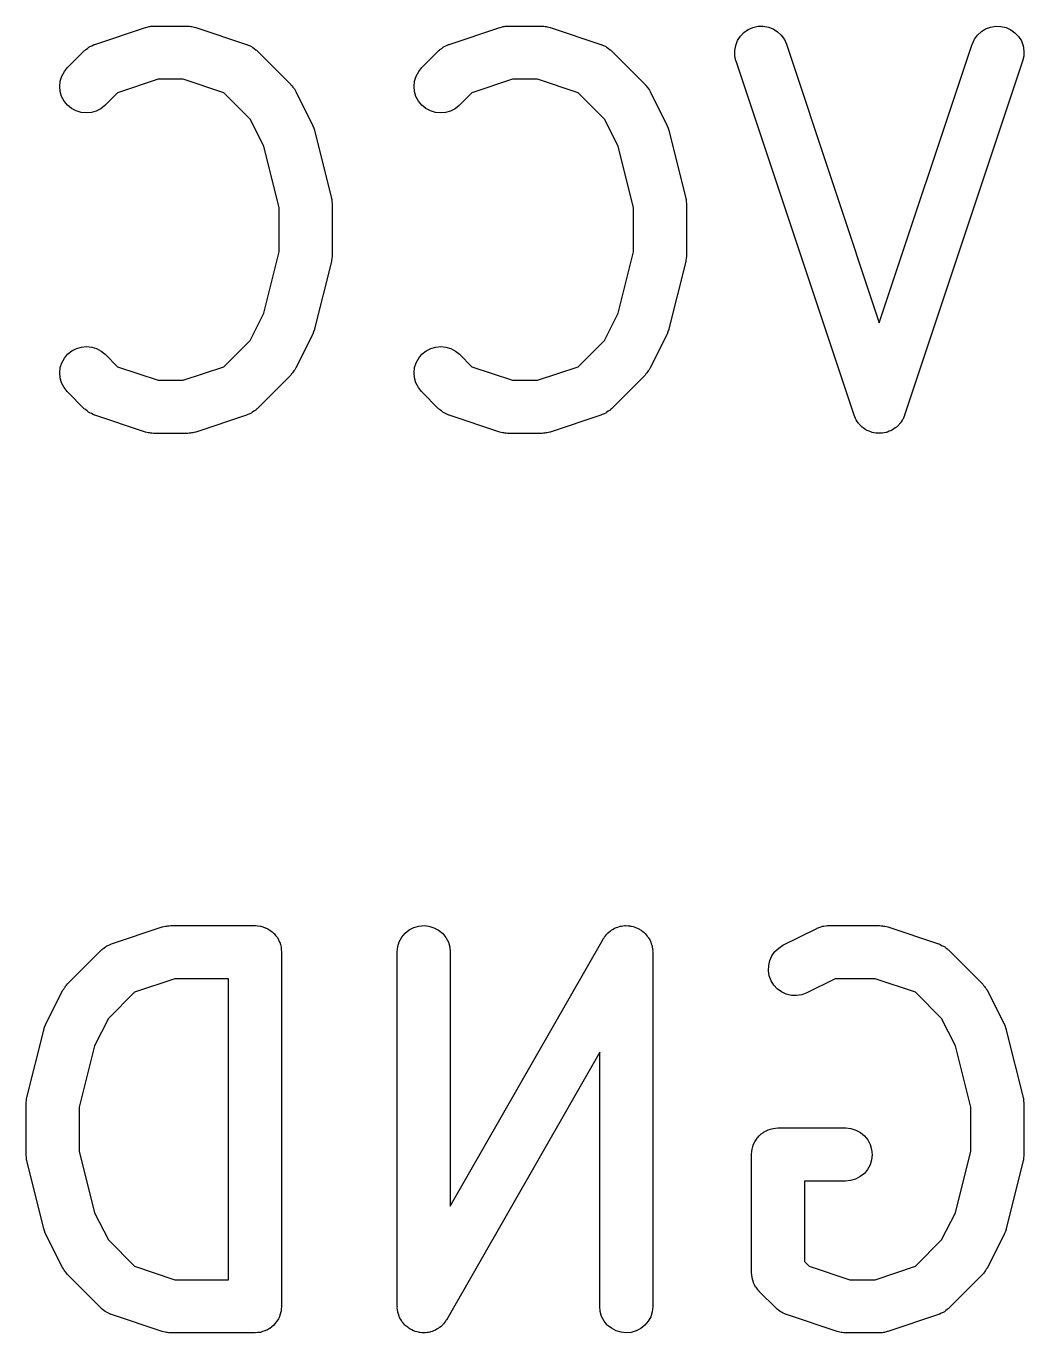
# Model space of a CAD drawing. Extents: x 103.5 to 118.5, y -88 to -79.
# Drawn here: x 115.686 to 118.502, y -87.903 to -84.213 of the extents above; entities that cross this region are included whole.
import ezdxf

# ---------------------------------------------------------------- set-up
doc = ezdxf.new("R2010")
doc.units = 0
doc.layers.add('BLACK', color=7, linetype='CONTINUOUS')

msp = doc.modelspace()

# ---------------------------------------------------------------- linework, layer by layer
at = {"layer": 'BLACK', "linetype": 'CONTINUOUS'}
for p, q in [((115.88, -84.2648), (116.023, -84.2172)), ((116.023, -84.2172), (116.024, -84.2169)), ((116.024, -84.2169), (116.028, -84.216)), ((116.028, -84.216), (116.032, -84.2148)), ((116.032, -84.2148), (116.035, -84.2145)), ((116.035, -84.2145), (116.038, -84.2139)), ((116.038, -84.2139), (116.042, -84.2138)), ((116.042, -84.2138), (116.046, -84.2134)), ((116.046, -84.2134), (116.142, -84.2134)), ((116.142, -84.2134), (116.143, -84.2134)), ((116.143, -84.2134), (116.147, -84.2139)), ((116.147, -84.2139), (116.151, -84.214)), ((116.151, -84.214), (116.154, -84.2147)), ((116.154, -84.2147), (116.157, -84.215)), ((116.157, -84.215), (116.161, -84.2163)), ((116.161, -84.2163), (116.165, -84.2172)), ((116.165, -84.2172), (116.308, -84.2648)), ((116.88, -84.2648), (117.023, -84.2172)), ((117.023, -84.2172), (117.024, -84.2169)), ((117.024, -84.2169), (117.028, -84.216)), ((117.028, -84.216), (117.032, -84.2148)), ((117.032, -84.2148), (117.035, -84.2145)), ((117.035, -84.2145), (117.038, -84.2139)), ((117.038, -84.2139), (117.042, -84.2138)), ((117.042, -84.2138), (117.046, -84.2134)), ((117.046, -84.2134), (117.142, -84.2134)), ((117.142, -84.2134), (117.143, -84.2134)), ((117.143, -84.2134), (117.147, -84.2139)), ((117.147, -84.2139), (117.151, -84.214)), ((117.151, -84.214), (117.154, -84.2147)), ((117.154, -84.2147), (117.157, -84.215)), ((117.157, -84.215), (117.161, -84.2163)), ((117.161, -84.2163), (117.165, -84.2172)), ((117.165, -84.2172), (117.308, -84.2648)), ((117.694, -84.2541), (117.702, -84.2418)), ((117.702, -84.2418), (117.712, -84.2313)), ((117.712, -84.2313), (117.724, -84.2229)), ((117.724, -84.2229), (117.737, -84.2171)), ((117.737, -84.2171), (117.752, -84.2139)), ((117.752, -84.2139), (117.766, -84.2136)), ((117.766, -84.2136), (117.781, -84.2161)), ((117.781, -84.2161), (117.794, -84.2214)), ((117.794, -84.2214), (117.807, -84.2293)), ((117.807, -84.2293), (117.817, -84.2393)), ((117.817, -84.2393), (117.826, -84.2513)), ((118.363, -84.2504), (118.371, -84.2386)), ((118.371, -84.2386), (118.382, -84.2286)), ((118.382, -84.2286), (118.394, -84.221)), ((118.394, -84.221), (118.408, -84.2159)), ((118.408, -84.2159), (118.423, -84.2135)), ((118.423, -84.2135), (118.437, -84.214)), ((118.437, -84.214), (118.452, -84.2174)), ((118.452, -84.2174), (118.465, -84.2235)), ((118.465, -84.2235), (118.477, -84.232)), ((118.477, -84.232), (118.487, -84.2427)), ((118.487, -84.2427), (118.495, -84.2551)), ((115.853, -84.2809), (115.854, -84.2793)), ((115.854, -84.2793), (115.859, -84.2763)), ((115.859, -84.2763), (115.863, -84.2731)), ((115.863, -84.2731), (115.865, -84.2721)), ((115.865, -84.2721), (115.866, -84.2708)), ((115.866, -84.2708), (115.871, -84.2687)), ((115.871, -84.2687), (115.876, -84.2664)), ((115.876, -84.2664), (115.878, -84.2657)), ((115.878, -84.2657), (115.88, -84.2648)), ((116.308, -84.2648), (116.309, -84.2652)), ((116.309, -84.2652), (116.311, -84.2661)), ((116.311, -84.2661), (116.313, -84.2668)), ((116.313, -84.2668), (116.318, -84.2692)), ((116.318, -84.2692), (116.322, -84.2713)), ((116.322, -84.2713), (116.324, -84.2726)), ((116.324, -84.2726), (116.326, -84.2737)), ((116.326, -84.2737), (116.33, -84.2769)), ((116.33, -84.2769), (116.334, -84.2799)), ((116.853, -84.2809), (116.854, -84.2793)), ((116.854, -84.2793), (116.859, -84.2763)), ((116.859, -84.2763), (116.863, -84.2731)), ((116.863, -84.2731), (116.865, -84.2721)), ((116.865, -84.2721), (116.866, -84.2708)), ((116.866, -84.2708), (116.871, -84.2687)), ((116.871, -84.2687), (116.876, -84.2664)), ((116.876, -84.2664), (116.878, -84.2657)), ((116.878, -84.2657), (116.88, -84.2648)), ((117.308, -84.2648), (117.309, -84.2652)), ((117.309, -84.2652), (117.311, -84.2661)), ((117.311, -84.2661), (117.313, -84.2668)), ((117.313, -84.2668), (117.318, -84.2692)), ((117.318, -84.2692), (117.322, -84.2713)), ((117.322, -84.2713), (117.324, -84.2726)), ((117.324, -84.2726), (117.326, -84.2737)), ((117.326, -84.2737), (117.33, -84.2769)), ((117.33, -84.2769), (117.334, -84.2799)), ((117.686, -84.2821), (117.689, -84.2678)), ((117.689, -84.2678), (117.694, -84.2541)), ((117.826, -84.2513), (117.832, -84.2647)), ((117.832, -84.2647), (118.094, -85.0512)), ((118.094, -85.0512), (118.356, -84.2647)), ((118.356, -84.2647), (118.357, -84.2637)), ((118.357, -84.2637), (118.363, -84.2504)), ((118.495, -84.2551), (118.5, -84.2688)), ((118.5, -84.2688), (118.502, -84.2832)), ((115.803, -84.3306), (115.85, -84.283)), ((115.85, -84.283), (115.851, -84.2822)), ((115.851, -84.2822), (115.853, -84.2809)), ((116.334, -84.2799), (116.336, -84.2816)), ((116.336, -84.2816), (116.338, -84.283)), ((116.338, -84.283), (116.433, -84.3782)), ((116.803, -84.3306), (116.85, -84.283)), ((116.85, -84.283), (116.851, -84.2822)), ((116.851, -84.2822), (116.853, -84.2809)), ((117.334, -84.2799), (117.336, -84.2816)), ((117.336, -84.2816), (117.338, -84.283)), ((117.338, -84.283), (117.433, -84.3782)), ((117.686, -84.2968), (117.686, -84.2821)), ((117.689, -84.3111), (117.686, -84.2968)), ((117.69, -84.3121), (117.689, -84.3111)), ((118.023, -85.3121), (117.69, -84.3121)), ((118.498, -84.3121), (118.165, -85.3121)), ((118.502, -84.2978), (118.498, -84.3121)), ((118.502, -84.2832), (118.502, -84.2978)), ((115.787, -84.3548), (115.794, -84.3419)), ((115.794, -84.3419), (115.803, -84.3306)), ((116.787, -84.3548), (116.794, -84.3419)), ((116.794, -84.3419), (116.803, -84.3306)), ((115.781, -84.3834), (115.782, -84.3688)), ((115.782, -84.3979), (115.781, -84.3834)), ((115.782, -84.3688), (115.787, -84.3548)), ((116.059, -84.3634), (115.944, -84.4016)), ((116.129, -84.3634), (116.059, -84.3634)), ((116.244, -84.4016), (116.129, -84.3634)), ((116.433, -84.3782), (116.433, -84.379)), ((116.433, -84.379), (116.436, -84.3822)), ((116.436, -84.3822), (116.439, -84.3853)), ((116.439, -84.3853), (116.441, -84.388)), ((116.441, -84.388), (116.443, -84.3904)), ((116.781, -84.3834), (116.782, -84.3688)), ((116.782, -84.3979), (116.781, -84.3834)), ((116.782, -84.3688), (116.787, -84.3548)), ((117.059, -84.3634), (116.944, -84.4016)), ((117.129, -84.3634), (117.059, -84.3634)), ((117.244, -84.4016), (117.129, -84.3634)), ((117.433, -84.3782), (117.433, -84.379)), ((117.433, -84.379), (117.436, -84.3822)), ((117.436, -84.3822), (117.439, -84.3853)), ((117.439, -84.3853), (117.441, -84.388)), ((117.441, -84.388), (117.443, -84.3904)), ((115.786, -84.412), (115.782, -84.3979)), ((115.793, -84.4249), (115.786, -84.412)), ((115.803, -84.4363), (115.793, -84.4249)), ((115.944, -84.4016), (115.909, -84.4367)), ((116.318, -84.4757), (116.244, -84.4016)), ((116.443, -84.3904), (116.445, -84.3941)), ((116.445, -84.3941), (116.447, -84.3977)), ((116.447, -84.3977), (116.494, -84.4929)), ((116.786, -84.412), (116.782, -84.3979)), ((116.793, -84.4249), (116.786, -84.412)), ((116.803, -84.4363), (116.793, -84.4249)), ((116.944, -84.4016), (116.909, -84.4367)), ((117.318, -84.4757), (117.244, -84.4016)), ((117.443, -84.3904), (117.445, -84.3941)), ((117.445, -84.3941), (117.447, -84.3977)), ((117.447, -84.3977), (117.494, -84.4929)), ((115.814, -84.4457), (115.803, -84.4363)), ((115.827, -84.4527), (115.814, -84.4457)), ((115.841, -84.457), (115.827, -84.4527)), ((115.855, -84.4586), (115.841, -84.457)), ((115.87, -84.4573), (115.855, -84.4586)), ((115.884, -84.4533), (115.87, -84.4573)), ((115.897, -84.4465), (115.884, -84.4533)), ((115.908, -84.4374), (115.897, -84.4465)), ((115.909, -84.4367), (115.908, -84.4374)), ((116.814, -84.4457), (116.803, -84.4363)), ((116.827, -84.4527), (116.814, -84.4457)), ((116.841, -84.457), (116.827, -84.4527)), ((116.855, -84.4586), (116.841, -84.457)), ((116.87, -84.4573), (116.855, -84.4586)), ((116.884, -84.4533), (116.87, -84.4573)), ((116.897, -84.4465), (116.884, -84.4533)), ((116.908, -84.4374), (116.897, -84.4465)), ((116.909, -84.4367), (116.908, -84.4374)), ((116.357, -84.5527), (116.318, -84.4757)), ((116.494, -84.4929), (116.495, -84.4939)), ((116.495, -84.4939), (116.495, -84.4942)), ((116.495, -84.4942), (116.495, -84.4945)), ((116.495, -84.4945), (116.498, -84.5011)), ((117.357, -84.5527), (117.318, -84.4757)), ((117.494, -84.4929), (117.495, -84.4939)), ((117.495, -84.4939), (117.495, -84.4942)), ((117.495, -84.4942), (117.495, -84.4945)), ((117.495, -84.4945), (117.498, -84.5011)), ((116.498, -84.5011), (116.5, -84.5076)), ((116.5, -84.5076), (116.5, -84.508)), ((116.5, -84.508), (116.5, -84.5083)), ((116.5, -84.5083), (116.548, -84.6988)), ((117.498, -84.5011), (117.5, -84.5076)), ((117.5, -84.5076), (117.5, -84.508)), ((117.5, -84.508), (117.5, -84.5083)), ((117.5, -84.5083), (117.548, -84.6988)), ((116.4, -84.7262), (116.357, -84.5527)), ((117.4, -84.7262), (117.357, -84.5527)), ((116.548, -84.6988), (116.548, -84.6998)), ((116.548, -84.6998), (116.548, -84.7011)), ((116.548, -84.7011), (116.549, -84.7024)), ((116.549, -84.7024), (116.549, -84.7084)), ((116.549, -84.7084), (116.55, -84.7143)), ((116.55, -84.7143), (116.55, -84.7156)), ((116.55, -84.7156), (116.55, -84.717)), ((116.55, -84.717), (116.55, -84.8598)), ((117.548, -84.6988), (117.548, -84.6998)), ((117.548, -84.6998), (117.548, -84.7011)), ((117.548, -84.7011), (117.549, -84.7024)), ((117.549, -84.7024), (117.549, -84.7084)), ((117.549, -84.7084), (117.55, -84.7143)), ((117.55, -84.7143), (117.55, -84.7156)), ((117.55, -84.7156), (117.55, -84.717)), ((117.55, -84.717), (117.55, -84.8598)), ((116.4, -84.8506), (116.4, -84.7262)), ((117.4, -84.8506), (117.4, -84.7262)), ((116.357, -85.0241), (116.4, -84.8506)), ((116.549, -84.8695), (116.548, -84.8754)), ((116.55, -84.8635), (116.549, -84.8695)), ((116.55, -84.8598), (116.55, -84.8609)), ((116.55, -84.8609), (116.55, -84.8622)), ((116.55, -84.8622), (116.55, -84.8635)), ((117.357, -85.0241), (117.4, -84.8506)), ((117.549, -84.8695), (117.548, -84.8754)), ((117.55, -84.8635), (117.549, -84.8695)), ((117.55, -84.8598), (117.55, -84.8609)), ((117.55, -84.8609), (117.55, -84.8622)), ((117.55, -84.8622), (117.55, -84.8635)), ((116.548, -84.878), (116.5, -85.0685)), ((116.548, -84.8754), (116.548, -84.8767)), ((116.548, -84.8767), (116.548, -84.878)), ((117.548, -84.878), (117.5, -85.0685)), ((117.548, -84.8754), (117.548, -84.8767)), ((117.548, -84.8767), (117.548, -84.878)), ((116.318, -85.1011), (116.357, -85.0241)), ((117.318, -85.1011), (117.357, -85.0241)), ((116.494, -85.0838), (116.447, -85.1791)), ((116.495, -85.0835), (116.494, -85.0838)), ((116.497, -85.0767), (116.495, -85.0832)), ((116.495, -85.0832), (116.495, -85.0835)), ((116.5, -85.0702), (116.497, -85.0767)), ((116.5, -85.0685), (116.5, -85.0695)), ((116.5, -85.0695), (116.5, -85.0698)), ((116.5, -85.0698), (116.5, -85.0702)), ((117.494, -85.0838), (117.447, -85.1791)), ((117.495, -85.0835), (117.494, -85.0838)), ((117.497, -85.0767), (117.495, -85.0832)), ((117.495, -85.0832), (117.495, -85.0835)), ((117.5, -85.0702), (117.497, -85.0767)), ((117.5, -85.0685), (117.5, -85.0695)), ((117.5, -85.0695), (117.5, -85.0698)), ((117.5, -85.0698), (117.5, -85.0702)), ((115.815, -85.1305), (115.828, -85.1237)), ((115.828, -85.1237), (115.842, -85.1195)), ((115.842, -85.1195), (115.856, -85.1181)), ((115.856, -85.1181), (115.871, -85.1196)), ((115.871, -85.1196), (115.885, -85.1239)), ((115.885, -85.1239), (115.898, -85.1308)), ((116.244, -85.1752), (116.318, -85.1011)), ((116.815, -85.1305), (116.828, -85.1237)), ((116.828, -85.1237), (116.842, -85.1195)), ((116.842, -85.1195), (116.856, -85.1181)), ((116.856, -85.1181), (116.871, -85.1196)), ((116.871, -85.1196), (116.885, -85.1239)), ((116.885, -85.1239), (116.898, -85.1308)), ((117.244, -85.1752), (117.318, -85.1011)), ((115.782, -85.1778), (115.787, -85.1638)), ((115.787, -85.1638), (115.794, -85.151)), ((115.794, -85.151), (115.803, -85.1397)), ((115.803, -85.1397), (115.815, -85.1305)), ((115.898, -85.1308), (115.909, -85.1401)), ((115.909, -85.1401), (115.944, -85.1752)), ((116.782, -85.1778), (116.787, -85.1638)), ((116.787, -85.1638), (116.794, -85.151)), ((116.794, -85.151), (116.803, -85.1397)), ((116.803, -85.1397), (116.815, -85.1305)), ((116.898, -85.1308), (116.909, -85.1401)), ((116.909, -85.1401), (116.944, -85.1752)), ((115.781, -85.1924), (115.782, -85.1778)), ((115.782, -85.2069), (115.781, -85.1924)), ((115.944, -85.1752), (116.059, -85.2134)), ((116.129, -85.2134), (116.244, -85.1752)), ((116.433, -85.1986), (116.338, -85.2938)), ((116.435, -85.1953), (116.433, -85.1986)), ((116.438, -85.1923), (116.435, -85.1953)), ((116.44, -85.1897), (116.438, -85.1923)), ((116.442, -85.1872), (116.44, -85.1897)), ((116.444, -85.1835), (116.442, -85.1872)), ((116.446, -85.18), (116.444, -85.1835)), ((116.447, -85.1791), (116.446, -85.18)), ((116.781, -85.1924), (116.782, -85.1778)), ((116.782, -85.2069), (116.781, -85.1924)), ((116.944, -85.1752), (117.059, -85.2134)), ((117.129, -85.2134), (117.244, -85.1752)), ((117.433, -85.1986), (117.338, -85.2938)), ((117.435, -85.1953), (117.433, -85.1986)), ((117.438, -85.1923), (117.435, -85.1953)), ((117.44, -85.1897), (117.438, -85.1923)), ((117.442, -85.1872), (117.44, -85.1897)), ((117.444, -85.1835), (117.442, -85.1872)), ((117.446, -85.18), (117.444, -85.1835)), ((117.447, -85.1791), (117.446, -85.18)), ((115.786, -85.221), (115.782, -85.2069)), ((115.793, -85.234), (115.786, -85.221)), ((115.802, -85.2454), (115.793, -85.234)), ((116.059, -85.2134), (116.129, -85.2134)), ((116.786, -85.221), (116.782, -85.2069)), ((116.793, -85.234), (116.786, -85.221)), ((116.802, -85.2454), (116.793, -85.234)), ((117.059, -85.2134), (117.129, -85.2134)), ((115.803, -85.2462), (115.802, -85.2454)), ((115.85, -85.2938), (115.803, -85.2462)), ((116.803, -85.2462), (116.802, -85.2454)), ((116.85, -85.2938), (116.803, -85.2462)), ((115.852, -85.2952), (115.85, -85.2938)), ((115.854, -85.2968), (115.852, -85.2952)), ((115.858, -85.2998), (115.854, -85.2968)), ((115.862, -85.3031), (115.858, -85.2998)), ((115.864, -85.3041), (115.862, -85.3031)), ((115.866, -85.3054), (115.864, -85.3041)), ((115.87, -85.3076), (115.866, -85.3054)), ((115.875, -85.31), (115.87, -85.3076)), ((115.877, -85.3106), (115.875, -85.31)), ((115.879, -85.3116), (115.877, -85.3106)), ((115.88, -85.3119), (115.879, -85.3116)), ((116.023, -85.3595), (115.88, -85.3119)), ((116.308, -85.3119), (116.165, -85.3595)), ((116.31, -85.311), (116.308, -85.3119)), ((116.312, -85.3104), (116.31, -85.311)), ((116.317, -85.308), (116.312, -85.3104)), ((116.322, -85.306), (116.317, -85.308)), ((116.323, -85.3047), (116.322, -85.306)), ((116.325, -85.3037), (116.323, -85.3047)), ((116.329, -85.3005), (116.325, -85.3037)), ((116.334, -85.2975), (116.329, -85.3005)), ((116.335, -85.2959), (116.334, -85.2975)), ((116.337, -85.2945), (116.335, -85.2959)), ((116.338, -85.2938), (116.337, -85.2945)), ((116.852, -85.2952), (116.85, -85.2938)), ((116.854, -85.2968), (116.852, -85.2952)), ((116.858, -85.2998), (116.854, -85.2968)), ((116.862, -85.3031), (116.858, -85.2998)), ((116.864, -85.3041), (116.862, -85.3031)), ((116.866, -85.3054), (116.864, -85.3041)), ((116.87, -85.3076), (116.866, -85.3054)), ((116.875, -85.31), (116.87, -85.3076)), ((116.877, -85.3106), (116.875, -85.31)), ((116.879, -85.3116), (116.877, -85.3106)), ((116.88, -85.3119), (116.879, -85.3116)), ((117.023, -85.3595), (116.88, -85.3119)), ((117.308, -85.3119), (117.165, -85.3595)), ((117.31, -85.311), (117.308, -85.3119)), ((117.312, -85.3104), (117.31, -85.311)), ((117.317, -85.308), (117.312, -85.3104)), ((117.322, -85.306), (117.317, -85.308)), ((117.323, -85.3047), (117.322, -85.306)), ((117.325, -85.3037), (117.323, -85.3047)), ((117.329, -85.3005), (117.325, -85.3037)), ((117.334, -85.2975), (117.329, -85.3005)), ((117.335, -85.2959), (117.334, -85.2975)), ((117.337, -85.2945), (117.335, -85.2959)), ((117.338, -85.2938), (117.337, -85.2945)), ((118.025, -85.3168), (118.023, -85.3121)), ((118.165, -85.3121), (118.165, -85.3131)), ((118.027, -85.3217), (118.025, -85.3168)), ((118.028, -85.3235), (118.027, -85.3217)), ((118.029, -85.3255), (118.028, -85.3235)), ((118.032, -85.3297), (118.029, -85.3255)), ((118.035, -85.3341), (118.032, -85.3297)), ((118.036, -85.3357), (118.035, -85.3341)), ((118.037, -85.3374), (118.036, -85.3357)), ((118.041, -85.341), (118.037, -85.3374)), ((118.045, -85.3448), (118.041, -85.341)), ((118.046, -85.346), (118.045, -85.3448)), ((118.048, -85.3475), (118.046, -85.346)), ((118.052, -85.3503), (118.048, -85.3475)), ((118.139, -85.3481), (118.135, -85.3509)), ((118.141, -85.3467), (118.139, -85.3481)), ((118.143, -85.3455), (118.141, -85.3467)), ((118.146, -85.3417), (118.143, -85.3455)), ((118.15, -85.3382), (118.146, -85.3417)), ((118.151, -85.3365), (118.15, -85.3382)), ((118.153, -85.3349), (118.151, -85.3365)), ((118.156, -85.3306), (118.153, -85.3349)), ((118.159, -85.3264), (118.156, -85.3306)), ((118.16, -85.3244), (118.159, -85.3264)), ((118.161, -85.3226), (118.16, -85.3244)), ((118.163, -85.3178), (118.161, -85.3226)), ((118.165, -85.3131), (118.163, -85.3178)), ((116.027, -85.3605), (116.023, -85.3595)), ((116.031, -85.3617), (116.027, -85.3605)), ((116.034, -85.3621), (116.031, -85.3617)), ((116.037, -85.3628), (116.034, -85.3621)), ((116.041, -85.3629), (116.037, -85.3628)), ((116.045, -85.3634), (116.041, -85.3629)), ((116.046, -85.3634), (116.045, -85.3634)), ((116.142, -85.3634), (116.046, -85.3634)), ((116.146, -85.363), (116.142, -85.3634)), ((116.15, -85.3629), (116.146, -85.363)), ((116.153, -85.3623), (116.15, -85.3629)), ((116.156, -85.362), (116.153, -85.3623)), ((116.16, -85.3607), (116.156, -85.362)), ((116.164, -85.3599), (116.16, -85.3607)), ((116.165, -85.3595), (116.164, -85.3599)), ((117.027, -85.3605), (117.023, -85.3595)), ((117.031, -85.3617), (117.027, -85.3605)), ((117.034, -85.3621), (117.031, -85.3617)), ((117.037, -85.3628), (117.034, -85.3621)), ((117.041, -85.3629), (117.037, -85.3628)), ((117.045, -85.3634), (117.041, -85.3629)), ((117.046, -85.3634), (117.045, -85.3634)), ((117.142, -85.3634), (117.046, -85.3634)), ((117.146, -85.363), (117.142, -85.3634)), ((117.15, -85.3629), (117.146, -85.363)), ((117.153, -85.3623), (117.15, -85.3629)), ((117.156, -85.362), (117.153, -85.3623)), ((117.16, -85.3607), (117.156, -85.362)), ((117.164, -85.3599), (117.16, -85.3607)), ((117.165, -85.3595), (117.164, -85.3599)), ((118.056, -85.3533), (118.052, -85.3503)), ((118.058, -85.3542), (118.056, -85.3533)), ((118.06, -85.3553), (118.058, -85.3542)), ((118.065, -85.3572), (118.06, -85.3553)), ((118.07, -85.3594), (118.065, -85.3572)), ((118.072, -85.3599), (118.07, -85.3594)), ((118.074, -85.3606), (118.072, -85.3599)), ((118.079, -85.3615), (118.074, -85.3606)), ((118.084, -85.3627), (118.079, -85.3615)), ((118.086, -85.3628), (118.084, -85.3627)), ((118.088, -85.3632), (118.086, -85.3628)), ((118.093, -85.3631), (118.088, -85.3632)), ((118.099, -85.3632), (118.093, -85.3631)), ((118.101, -85.3629), (118.099, -85.3632)), ((118.103, -85.3628), (118.101, -85.3629)), ((118.108, -85.3617), (118.103, -85.3628)), ((118.113, -85.3609), (118.108, -85.3617)), ((118.115, -85.3602), (118.113, -85.3609)), ((118.117, -85.3597), (118.115, -85.3602)), ((118.122, -85.3576), (118.117, -85.3597)), ((118.127, -85.3558), (118.122, -85.3576)), ((118.129, -85.3547), (118.127, -85.3558)), ((118.131, -85.3538), (118.129, -85.3547)), ((118.135, -85.3509), (118.131, -85.3538)), ((115.927, -86.8048), (116.07, -86.7572)), ((116.07, -86.7572), (116.071, -86.7569)), ((116.071, -86.7569), (116.075, -86.756)), ((116.075, -86.756), (116.079, -86.7548)), ((116.079, -86.7548), (116.083, -86.7545)), ((116.083, -86.7545), (116.086, -86.7539)), ((116.086, -86.7539), (116.09, -86.7538)), ((116.09, -86.7538), (116.094, -86.7534)), ((116.094, -86.7534), (116.332, -86.7534)), ((116.332, -86.7534), (116.333, -86.7534)), ((116.333, -86.7534), (116.333, -86.7534)), ((116.333, -86.7534), (116.333, -86.7534)), ((116.333, -86.7534), (116.333, -86.7534)), ((116.333, -86.7534), (116.34, -86.7542)), ((116.34, -86.7542), (116.347, -86.7549)), ((116.347, -86.7549), (116.347, -86.755)), ((116.347, -86.755), (116.348, -86.755)), ((116.348, -86.755), (116.354, -86.7571)), ((116.354, -86.7571), (116.361, -86.7592)), ((116.361, -86.7592), (116.361, -86.7594)), ((116.361, -86.7594), (116.362, -86.7594)), ((116.362, -86.7594), (116.368, -86.7629)), ((116.368, -86.7629), (116.374, -86.7662)), ((116.374, -86.7662), (116.374, -86.7664)), ((116.374, -86.7664), (116.374, -86.7665)), ((116.374, -86.7665), (116.38, -86.771)), ((116.38, -86.771), (116.385, -86.7755)), ((116.385, -86.7755), (116.385, -86.7757)), ((116.385, -86.7757), (116.386, -86.7759)), ((116.386, -86.7759), (116.39, -86.7814)), ((116.39, -86.7814), (116.395, -86.7869)), ((116.395, -86.7869), (116.395, -86.7871)), ((116.395, -86.7871), (116.395, -86.7873)), ((116.395, -86.7873), (116.398, -86.7936)), ((116.739, -86.7988), (116.746, -86.786)), ((116.746, -86.786), (116.756, -86.7748)), ((116.756, -86.7748), (116.767, -86.7656)), ((116.767, -86.7656), (116.78, -86.7588)), ((116.78, -86.7588), (116.794, -86.7547)), ((116.794, -86.7547), (116.809, -86.7534)), ((116.809, -86.7534), (116.823, -86.7549)), ((116.823, -86.7549), (116.837, -86.7592)), ((116.837, -86.7592), (116.85, -86.7662)), ((116.85, -86.7662), (116.862, -86.7755)), ((116.862, -86.7755), (116.871, -86.7869)), ((116.871, -86.7869), (116.878, -86.7998)), ((117.315, -86.7903), (117.317, -86.7882)), ((117.317, -86.7882), (117.318, -86.786)), ((117.318, -86.786), (117.321, -86.7823)), ((117.321, -86.7823), (117.324, -86.7784)), ((117.324, -86.7784), (117.326, -86.7767)), ((117.326, -86.7767), (117.327, -86.7748)), ((117.327, -86.7748), (117.331, -86.7718)), ((117.331, -86.7718), (117.335, -86.7685)), ((117.335, -86.7685), (117.337, -86.7672)), ((117.337, -86.7672), (117.339, -86.7656)), ((117.339, -86.7656), (117.343, -86.7634)), ((117.343, -86.7634), (117.347, -86.7609)), ((117.347, -86.7609), (117.349, -86.76)), ((117.349, -86.76), (117.352, -86.7588)), ((117.352, -86.7588), (117.356, -86.7575)), ((117.356, -86.7575), (117.361, -86.7558)), ((117.361, -86.7558), (117.363, -86.7554)), ((117.363, -86.7554), (117.366, -86.7547)), ((117.366, -86.7547), (117.37, -86.7543)), ((117.37, -86.7543), (117.375, -86.7535)), ((117.375, -86.7535), (117.378, -86.7536)), ((117.378, -86.7536), (117.38, -86.7534)), ((117.38, -86.7534), (117.385, -86.7539)), ((117.385, -86.7539), (117.39, -86.7541)), ((117.39, -86.7541), (117.392, -86.7546)), ((117.392, -86.7546), (117.395, -86.7549)), ((117.395, -86.7549), (117.399, -86.7563)), ((117.399, -86.7563), (117.404, -86.7574)), ((117.404, -86.7574), (117.406, -86.7585)), ((117.406, -86.7585), (117.409, -86.7592)), ((117.409, -86.7592), (117.413, -86.7615)), ((117.413, -86.7615), (117.417, -86.7635)), ((117.417, -86.7635), (117.419, -86.765)), ((117.419, -86.765), (117.422, -86.7662)), ((117.422, -86.7662), (117.425, -86.7693)), ((117.425, -86.7693), (117.429, -86.7721)), ((117.429, -86.7721), (117.431, -86.7739)), ((117.431, -86.7739), (117.433, -86.7755)), ((117.433, -86.7755), (117.436, -86.7793)), ((117.436, -86.7793), (117.439, -86.7828)), ((117.439, -86.7828), (117.441, -86.7849)), ((117.441, -86.7849), (117.442, -86.7869)), ((117.442, -86.7869), (117.444, -86.7911)), ((117.822, -86.8089), (117.918, -86.7613)), ((117.918, -86.7613), (117.919, -86.7608)), ((117.919, -86.7608), (117.921, -86.7601)), ((117.921, -86.7601), (117.923, -86.759)), ((117.923, -86.759), (117.927, -86.7576)), ((117.927, -86.7576), (117.932, -86.7558)), ((117.932, -86.7558), (117.934, -86.7554)), ((117.934, -86.7554), (117.937, -86.7548)), ((117.937, -86.7548), (117.942, -86.7543)), ((117.942, -86.7543), (117.947, -86.7535)), ((117.947, -86.7535), (117.949, -86.7536)), ((117.949, -86.7536), (117.951, -86.7534)), ((117.951, -86.7534), (118.094, -86.7534)), ((118.094, -86.7534), (118.095, -86.7534)), ((118.095, -86.7534), (118.099, -86.7539)), ((118.099, -86.7539), (118.103, -86.754)), ((118.103, -86.754), (118.106, -86.7547)), ((118.106, -86.7547), (118.11, -86.755)), ((118.11, -86.755), (118.114, -86.7563)), ((118.114, -86.7563), (118.118, -86.7572)), ((118.118, -86.7572), (118.261, -86.8048)), ((115.803, -86.9182), (115.898, -86.823)), ((115.898, -86.823), (115.899, -86.8222)), ((115.899, -86.8222), (115.901, -86.8209)), ((115.901, -86.8209), (115.902, -86.8193)), ((115.902, -86.8193), (115.906, -86.8163)), ((115.906, -86.8163), (115.91, -86.8131)), ((115.91, -86.8131), (115.912, -86.8121)), ((115.912, -86.8121), (115.914, -86.8108)), ((115.914, -86.8108), (115.919, -86.8087)), ((115.919, -86.8087), (115.923, -86.8064)), ((115.923, -86.8064), (115.925, -86.8057)), ((115.925, -86.8057), (115.927, -86.8048)), ((116.398, -86.7936), (116.401, -86.7998)), ((116.401, -86.7998), (116.402, -86.8001)), ((116.402, -86.8001), (116.402, -86.8003)), ((116.402, -86.8003), (116.404, -86.807)), ((116.404, -86.807), (116.406, -86.8138)), ((116.406, -86.8138), (116.406, -86.8141)), ((116.406, -86.8141), (116.406, -86.8143)), ((116.406, -86.8143), (116.406, -86.8213)), ((116.406, -86.8213), (116.407, -86.8284)), ((116.733, -86.8273), (116.735, -86.8128)), ((116.735, -86.8128), (116.739, -86.7988)), ((116.878, -86.7998), (116.882, -86.8138)), ((116.882, -86.8138), (116.883, -86.8284)), ((116.883, -87.546), (117.315, -86.7912)), ((117.315, -86.7912), (117.315, -86.7903)), ((117.444, -86.7911), (117.447, -86.7952)), ((117.447, -86.7952), (117.448, -86.7976)), ((117.448, -86.7976), (117.449, -86.7998)), ((117.449, -86.7998), (117.45, -86.8044)), ((117.45, -86.8044), (117.452, -86.8089)), ((117.452, -86.8089), (117.453, -86.8114)), ((117.453, -86.8114), (117.453, -86.8138)), ((117.453, -86.8138), (117.454, -86.8186)), ((117.454, -86.8186), (117.455, -86.8233)), ((117.455, -86.8233), (117.454, -86.8259)), ((117.799, -86.8268), (117.81, -86.8167)), ((117.81, -86.8167), (117.822, -86.8089)), ((118.261, -86.8048), (118.262, -86.8052)), ((118.262, -86.8052), (118.264, -86.8061)), ((118.264, -86.8061), (118.266, -86.8068)), ((118.266, -86.8068), (118.27, -86.8092)), ((118.27, -86.8092), (118.275, -86.8113)), ((118.275, -86.8113), (118.277, -86.8126)), ((118.277, -86.8126), (118.279, -86.8137)), ((118.279, -86.8137), (118.283, -86.8169)), ((118.283, -86.8169), (118.287, -86.8199)), ((118.287, -86.8199), (118.288, -86.8216)), ((118.288, -86.8216), (118.29, -86.823)), ((118.29, -86.823), (118.385, -86.9182)), ((116.407, -86.8284), (116.407, -87.8284)), ((116.733, -86.8284), (116.733, -86.8273)), ((116.733, -87.8284), (116.733, -86.8284)), ((116.883, -86.8284), (116.883, -87.546)), ((117.454, -86.8259), (117.455, -86.8284)), ((117.455, -86.8284), (117.455, -87.8284)), ((117.782, -86.8663), (117.785, -86.852)), ((117.785, -86.852), (117.791, -86.8387)), ((117.791, -86.8387), (117.799, -86.8268)), ((117.781, -86.8809), (117.782, -86.8663)), ((117.783, -86.8954), (117.781, -86.8809)), ((117.789, -86.9091), (117.783, -86.8954)), ((115.789, -86.9368), (115.792, -86.9332)), ((115.792, -86.9332), (115.794, -86.9295)), ((115.794, -86.9295), (115.796, -86.9271)), ((115.796, -86.9271), (115.797, -86.9245)), ((115.797, -86.9245), (115.8, -86.9215)), ((115.8, -86.9215), (115.803, -86.9182)), ((116.106, -86.9034), (115.992, -86.9416)), ((116.257, -86.9034), (116.106, -86.9034)), ((116.257, -87.7534), (116.257, -86.9034)), ((117.796, -86.9215), (117.789, -86.9091)), ((117.806, -86.9322), (117.796, -86.9215)), ((117.818, -86.9408), (117.806, -86.9322)), ((117.969, -86.9034), (117.889, -86.9431)), ((118.082, -86.9034), (117.969, -86.9034)), ((118.196, -86.9416), (118.082, -86.9034)), ((118.385, -86.9182), (118.386, -86.9189)), ((118.386, -86.9189), (118.388, -86.9222)), ((118.388, -86.9222), (118.391, -86.9253)), ((118.391, -86.9253), (118.393, -86.928)), ((118.393, -86.928), (118.395, -86.9304)), ((118.395, -86.9304), (118.397, -86.9341)), ((118.397, -86.9341), (118.399, -86.9377)), ((115.741, -87.0329), (115.789, -86.9377)), ((115.789, -86.9377), (115.789, -86.9368)), ((115.992, -86.9416), (115.918, -87.0157)), ((117.831, -86.9469), (117.818, -86.9408)), ((117.846, -86.9503), (117.831, -86.9469)), ((117.86, -86.9509), (117.846, -86.9503)), ((117.875, -86.9486), (117.86, -86.9509)), ((117.889, -86.9435), (117.875, -86.9486)), ((117.889, -86.9431), (117.889, -86.9435)), ((118.27, -87.0157), (118.196, -86.9416)), ((118.399, -86.9377), (118.447, -87.0329)), ((115.736, -87.0466), (115.738, -87.0401)), ((115.736, -87.0469), (115.736, -87.0466)), ((115.736, -87.0473), (115.736, -87.0469)), ((115.738, -87.0401), (115.741, -87.0336)), ((115.741, -87.0333), (115.741, -87.0329)), ((115.741, -87.0336), (115.741, -87.0333)), ((115.918, -87.0157), (115.879, -87.0927)), ((118.309, -87.0927), (118.27, -87.0157)), ((118.447, -87.0329), (118.447, -87.0339)), ((118.447, -87.0339), (118.447, -87.0342)), ((118.447, -87.0342), (118.448, -87.0345)), ((118.448, -87.0345), (118.45, -87.0411)), ((118.45, -87.0411), (118.452, -87.0476)), ((115.688, -87.2388), (115.736, -87.0483)), ((115.736, -87.0483), (115.736, -87.0473)), ((118.452, -87.0476), (118.452, -87.048)), ((118.452, -87.048), (118.452, -87.0483)), ((118.452, -87.0483), (118.5, -87.2388)), ((115.879, -87.0927), (115.836, -87.2662)), ((117.305, -87.1108), (116.873, -87.8656)), ((117.305, -87.8284), (117.305, -87.1108)), ((118.352, -87.2662), (118.309, -87.0927)), ((115.686, -87.2532), (115.687, -87.2473)), ((115.686, -87.2546), (115.686, -87.2532)), ((115.686, -87.2559), (115.686, -87.2546)), ((115.686, -87.257), (115.686, -87.2559)), ((115.686, -87.3998), (115.686, -87.257)), ((115.687, -87.2414), (115.688, -87.2401)), ((115.687, -87.2473), (115.687, -87.2414)), ((115.688, -87.2401), (115.688, -87.2388)), ((115.836, -87.2662), (115.836, -87.3906)), ((118.352, -87.3906), (118.352, -87.2662)), ((118.5, -87.2388), (118.5, -87.2398)), ((118.5, -87.2398), (118.501, -87.2411)), ((118.501, -87.2411), (118.501, -87.2424)), ((118.501, -87.2424), (118.501, -87.2484)), ((118.501, -87.2484), (118.502, -87.2543)), ((118.502, -87.2543), (118.502, -87.2556)), ((118.502, -87.2556), (118.502, -87.257)), ((118.502, -87.257), (118.502, -87.3998)), ((117.756, -87.3462), (117.761, -87.3418)), ((117.761, -87.3418), (117.767, -87.3373)), ((117.767, -87.3371), (117.773, -87.3338)), ((117.767, -87.3372), (117.767, -87.3371)), ((117.767, -87.3373), (117.767, -87.3372)), ((117.773, -87.3338), (117.78, -87.3305)), ((117.78, -87.3303), (117.787, -87.3283)), ((117.78, -87.3304), (117.78, -87.3303)), ((117.78, -87.3305), (117.78, -87.3304)), ((117.787, -87.3283), (117.794, -87.3262)), ((117.794, -87.3261), (117.801, -87.3255)), ((117.794, -87.3262), (117.794, -87.3261)), ((117.794, -87.3262), (117.794, -87.3262)), ((117.801, -87.3255), (117.808, -87.3248)), ((117.808, -87.3248), (117.999, -87.3248)), ((117.999, -87.3248), (118, -87.3248)), ((118, -87.3248), (118.014, -87.3264)), ((118.014, -87.3264), (118.028, -87.3309)), ((118.028, -87.3309), (118.041, -87.3379)), ((118.041, -87.3379), (118.052, -87.3473)), ((117.735, -87.3842), (117.737, -87.3775)), ((117.737, -87.3775), (117.739, -87.3707)), ((117.739, -87.3703), (117.743, -87.3641)), ((117.739, -87.3705), (117.739, -87.3703)), ((117.739, -87.3707), (117.739, -87.3705)), ((117.743, -87.3641), (117.746, -87.3579)), ((117.746, -87.3574), (117.751, -87.352)), ((117.746, -87.3577), (117.746, -87.3574)), ((117.746, -87.3579), (117.746, -87.3577)), ((117.751, -87.352), (117.755, -87.3466)), ((117.755, -87.3466), (117.756, -87.3464)), ((117.756, -87.3464), (117.756, -87.3462)), ((118.052, -87.3473), (118.062, -87.3587)), ((118.062, -87.3587), (118.068, -87.3717)), ((118.068, -87.3717), (118.072, -87.3858)), ((115.686, -87.4011), (115.686, -87.3998)), ((115.686, -87.4025), (115.686, -87.4011)), ((115.687, -87.4084), (115.686, -87.4025)), ((115.687, -87.4144), (115.687, -87.4084)), ((115.687, -87.4157), (115.687, -87.4144)), ((115.688, -87.417), (115.687, -87.4157)), ((115.836, -87.3906), (115.879, -87.5641)), ((117.733, -87.3988), (117.734, -87.3917)), ((117.733, -87.3993), (117.733, -87.3988)), ((117.733, -87.3998), (117.733, -87.3993)), ((117.733, -87.3993), (117.733, -87.3993)), ((117.733, -87.3993), (117.733, -87.3993)), ((117.733, -87.7331), (117.733, -87.3998)), ((117.734, -87.3917), (117.735, -87.3847)), ((117.735, -87.3845), (117.735, -87.3842)), ((117.735, -87.3847), (117.735, -87.3845)), ((118.072, -87.4149), (118.068, -87.4289)), ((118.072, -87.3858), (118.074, -87.4003)), ((118.074, -87.4003), (118.072, -87.4149)), ((118.309, -87.5641), (118.352, -87.3906)), ((118.501, -87.4154), (118.5, -87.4167)), ((118.502, -87.4035), (118.501, -87.4095)), ((118.501, -87.4095), (118.501, -87.4154)), ((118.502, -87.3998), (118.502, -87.4009)), ((118.502, -87.4009), (118.502, -87.4022)), ((118.502, -87.4022), (118.502, -87.4035)), ((115.688, -87.418), (115.688, -87.417)), ((115.736, -87.6085), (115.688, -87.418)), ((118.052, -87.453), (118.04, -87.4623)), ((118.061, -87.4417), (118.052, -87.453)), ((118.068, -87.4289), (118.061, -87.4417)), ((118.5, -87.418), (118.452, -87.6085)), ((118.5, -87.4167), (118.5, -87.418)), ((117.999, -87.4748), (117.883, -87.4748)), ((117.883, -87.4748), (117.883, -87.7021)), ((118.013, -87.4734), (117.999, -87.4748)), ((118.027, -87.4691), (118.013, -87.4734)), ((118.04, -87.4623), (118.027, -87.4691)), ((115.879, -87.5641), (115.918, -87.6411)), ((118.27, -87.6411), (118.309, -87.5641)), ((115.736, -87.6088), (115.736, -87.6085)), ((115.736, -87.6091), (115.736, -87.6088)), ((115.738, -87.6156), (115.736, -87.6091)), ((115.74, -87.6223), (115.738, -87.6156)), ((115.741, -87.6226), (115.74, -87.6223)), ((115.741, -87.6229), (115.741, -87.6226)), ((115.741, -87.6238), (115.741, -87.6229)), ((115.789, -87.7191), (115.741, -87.6238)), ((118.447, -87.6238), (118.399, -87.7191)), ((118.45, -87.6167), (118.447, -87.6232)), ((118.447, -87.6232), (118.447, -87.6235)), ((118.447, -87.6235), (118.447, -87.6238)), ((118.452, -87.6102), (118.45, -87.6167)), ((118.452, -87.6085), (118.452, -87.6095)), ((118.452, -87.6095), (118.452, -87.6098)), ((118.452, -87.6098), (118.452, -87.6102)), ((115.918, -87.6411), (115.992, -87.7152)), ((118.196, -87.7152), (118.27, -87.6411)), ((117.883, -87.7021), (117.896, -87.7152)), ((115.791, -87.7226), (115.789, -87.7191)), ((115.793, -87.7264), (115.791, -87.7226)), ((115.795, -87.7288), (115.793, -87.7264)), ((115.797, -87.7315), (115.795, -87.7288)), ((115.8, -87.7345), (115.797, -87.7315)), ((115.802, -87.7378), (115.8, -87.7345)), ((115.803, -87.7386), (115.802, -87.7378)), ((115.898, -87.8338), (115.803, -87.7386)), ((115.992, -87.7152), (116.106, -87.7534)), ((117.734, -87.74), (117.733, -87.7331)), ((117.735, -87.7469), (117.734, -87.74)), ((117.735, -87.7473), (117.735, -87.7469)), ((117.735, -87.7477), (117.735, -87.7473)), ((117.737, -87.7543), (117.735, -87.7477)), ((117.896, -87.7152), (118.011, -87.7534)), ((118.082, -87.7534), (118.196, -87.7152)), ((118.385, -87.7386), (118.29, -87.8338)), ((118.388, -87.7353), (118.385, -87.7386)), ((118.391, -87.7323), (118.388, -87.7353)), ((118.392, -87.7297), (118.391, -87.7323)), ((118.394, -87.7272), (118.392, -87.7297)), ((118.396, -87.7235), (118.394, -87.7272)), ((118.399, -87.72), (118.396, -87.7235)), ((118.399, -87.7191), (118.399, -87.72)), ((116.106, -87.7534), (116.257, -87.7534)), ((117.739, -87.761), (117.737, -87.7543)), ((117.739, -87.7613), (117.739, -87.761)), ((117.739, -87.7617), (117.739, -87.7613)), ((117.742, -87.7678), (117.739, -87.7617)), ((117.745, -87.774), (117.742, -87.7678)), ((117.746, -87.7743), (117.745, -87.774)), ((117.746, -87.7746), (117.746, -87.7743)), ((117.75, -87.78), (117.746, -87.7746)), ((117.755, -87.7854), (117.75, -87.78)), ((118.011, -87.7534), (118.082, -87.7534)), ((117.755, -87.786), (117.755, -87.7854)), ((117.755, -87.7862), (117.755, -87.786)), ((117.755, -87.786), (117.755, -87.786)), ((117.755, -87.786), (117.755, -87.786)), ((117.803, -87.8338), (117.755, -87.7862)), ((115.9, -87.8352), (115.898, -87.8338)), ((115.901, -87.8368), (115.9, -87.8352)), ((115.905, -87.8398), (115.901, -87.8368)), ((115.909, -87.8431), (115.905, -87.8398)), ((115.911, -87.8441), (115.909, -87.8431)), ((115.913, -87.8454), (115.911, -87.8441)), ((115.918, -87.8476), (115.913, -87.8454)), ((115.922, -87.85), (115.918, -87.8476)), ((115.924, -87.8506), (115.922, -87.85)), ((115.926, -87.8516), (115.924, -87.8506)), ((115.927, -87.8519), (115.926, -87.8516)), ((116.07, -87.8995), (115.927, -87.8519)), ((116.401, -87.8579), (116.398, -87.8641)), ((116.403, -87.8507), (116.401, -87.8574)), ((116.401, -87.8574), (116.401, -87.8577)), ((116.401, -87.8577), (116.401, -87.8579)), ((116.405, -87.844), (116.403, -87.8507)), ((116.406, -87.8435), (116.405, -87.8437)), ((116.405, -87.8437), (116.405, -87.844)), ((116.407, -87.8294), (116.406, -87.8365)), ((116.406, -87.8365), (116.406, -87.8435)), ((116.407, -87.8284), (116.407, -87.8289)), ((116.407, -87.8289), (116.407, -87.8289)), ((116.407, -87.8289), (116.407, -87.8289)), ((116.407, -87.8289), (116.407, -87.8294)), ((116.734, -87.8309), (116.733, -87.8284)), ((116.733, -87.8334), (116.734, -87.8309)), ((116.734, -87.8382), (116.733, -87.8334)), ((116.735, -87.8429), (116.734, -87.8382)), ((116.735, -87.8454), (116.735, -87.8429)), ((116.736, -87.8479), (116.735, -87.8454)), ((116.738, -87.8524), (116.736, -87.8479)), ((116.739, -87.857), (116.738, -87.8524)), ((116.74, -87.8592), (116.739, -87.857)), ((117.306, -87.8429), (117.305, -87.8284)), ((117.31, -87.857), (117.306, -87.8429)), ((117.317, -87.8699), (117.31, -87.857)), ((117.449, -87.8579), (117.442, -87.8708)), ((117.453, -87.844), (117.449, -87.8579)), ((117.455, -87.8294), (117.453, -87.844)), ((117.455, -87.8284), (117.455, -87.8294)), ((117.805, -87.8352), (117.803, -87.8338)), ((117.806, -87.8368), (117.805, -87.8352)), ((117.81, -87.8398), (117.806, -87.8368)), ((117.814, -87.8431), (117.81, -87.8398)), ((117.816, -87.8441), (117.814, -87.8431)), ((117.818, -87.8454), (117.816, -87.8441)), ((117.823, -87.8476), (117.818, -87.8454)), ((117.827, -87.85), (117.823, -87.8476)), ((117.829, -87.8506), (117.827, -87.85)), ((117.831, -87.8516), (117.829, -87.8506)), ((117.832, -87.8519), (117.831, -87.8516)), ((117.975, -87.8995), (117.832, -87.8519)), ((118.261, -87.8519), (118.118, -87.8995)), ((118.263, -87.851), (118.261, -87.8519)), ((118.265, -87.8504), (118.263, -87.851)), ((118.269, -87.848), (118.265, -87.8504)), ((118.274, -87.846), (118.269, -87.848)), ((118.276, -87.8447), (118.274, -87.846)), ((118.278, -87.8437), (118.276, -87.8447)), ((118.282, -87.8405), (118.278, -87.8437)), ((118.286, -87.8375), (118.282, -87.8405)), ((118.287, -87.8359), (118.286, -87.8375)), ((118.289, -87.8345), (118.287, -87.8359)), ((118.29, -87.8338), (118.289, -87.8345)), ((116.367, -87.8944), (116.361, -87.8977)), ((116.373, -87.8911), (116.367, -87.8944)), ((116.374, -87.8908), (116.373, -87.891)), ((116.373, -87.891), (116.373, -87.8911)), ((116.379, -87.8864), (116.374, -87.8908)), ((116.385, -87.882), (116.379, -87.8864)), ((116.389, -87.8762), (116.385, -87.8816)), ((116.385, -87.8816), (116.385, -87.8818)), ((116.385, -87.8818), (116.385, -87.882)), ((116.394, -87.8708), (116.389, -87.8762)), ((116.398, -87.8641), (116.394, -87.8703)), ((116.394, -87.8703), (116.394, -87.8705)), ((116.394, -87.8705), (116.394, -87.8708)), ((116.741, -87.8616), (116.74, -87.8592)), ((116.744, -87.8656), (116.741, -87.8616)), ((116.746, -87.8699), (116.744, -87.8656)), ((116.747, -87.8718), (116.746, -87.8699)), ((116.749, -87.874), (116.747, -87.8718)), ((116.752, -87.8775), (116.749, -87.874)), ((116.755, -87.8812), (116.752, -87.8775)), ((116.757, -87.8828), (116.755, -87.8812)), ((116.759, -87.8847), (116.757, -87.8828)), ((116.763, -87.8875), (116.759, -87.8847)), ((116.766, -87.8906), (116.763, -87.8875)), ((116.769, -87.8918), (116.766, -87.8906)), ((116.771, -87.8932), (116.769, -87.8918)), ((116.775, -87.8952), (116.771, -87.8932)), ((116.779, -87.8975), (116.775, -87.8952)), ((116.845, -87.8934), (116.841, -87.8959)), ((116.849, -87.8911), (116.845, -87.8934)), ((116.851, -87.8896), (116.849, -87.8911)), ((116.853, -87.8882), (116.851, -87.8896)), ((116.857, -87.885), (116.853, -87.8882)), ((116.861, -87.882), (116.857, -87.885)), ((116.862, -87.88), (116.861, -87.882)), ((116.864, -87.8783), (116.862, -87.88)), ((116.867, -87.8744), (116.864, -87.8783)), ((116.87, -87.8708), (116.867, -87.8744)), ((116.871, -87.8685), (116.87, -87.8708)), ((116.873, -87.8665), (116.871, -87.8685)), ((116.873, -87.8656), (116.873, -87.8665)), ((117.326, -87.8812), (117.317, -87.8699)), ((117.338, -87.8906), (117.326, -87.8812)), ((117.351, -87.8975), (117.338, -87.8906)), ((117.421, -87.8911), (117.408, -87.8979)), ((117.432, -87.882), (117.421, -87.8911)), ((117.442, -87.8708), (117.432, -87.882)), ((116.074, -87.9005), (116.07, -87.8995)), ((116.078, -87.9017), (116.074, -87.9005)), ((116.082, -87.9021), (116.078, -87.9017)), ((116.085, -87.9028), (116.082, -87.9021)), ((116.089, -87.9029), (116.085, -87.9028)), ((116.093, -87.9034), (116.089, -87.9029)), ((116.094, -87.9034), (116.093, -87.9034)), ((116.332, -87.9034), (116.094, -87.9034)), ((116.339, -87.9027), (116.332, -87.9034)), ((116.346, -87.9021), (116.339, -87.9027)), ((116.347, -87.902), (116.346, -87.902)), ((116.346, -87.902), (116.346, -87.9021)), ((116.353, -87.8999), (116.347, -87.902)), ((116.36, -87.8979), (116.353, -87.8999)), ((116.361, -87.8977), (116.36, -87.8978)), ((116.36, -87.8978), (116.36, -87.8979)), ((116.782, -87.8983), (116.779, -87.8975)), ((116.784, -87.8993), (116.782, -87.8983)), ((116.789, -87.9004), (116.784, -87.8993)), ((116.793, -87.9018), (116.789, -87.9004)), ((116.796, -87.9021), (116.793, -87.9018)), ((116.798, -87.9027), (116.796, -87.9021)), ((116.803, -87.9029), (116.798, -87.9027)), ((116.808, -87.9034), (116.803, -87.9029)), ((116.81, -87.9031), (116.808, -87.9034)), ((116.813, -87.9032), (116.81, -87.9031)), ((116.818, -87.9025), (116.813, -87.9032)), ((116.822, -87.9021), (116.818, -87.9025)), ((116.825, -87.9013), (116.822, -87.9021)), ((116.827, -87.9009), (116.825, -87.9013)), ((116.832, -87.8993), (116.827, -87.9009)), ((116.836, -87.8979), (116.832, -87.8993)), ((116.839, -87.8967), (116.836, -87.8979)), ((116.841, -87.8959), (116.839, -87.8967)), ((117.365, -87.9018), (117.351, -87.8975)), ((117.379, -87.9034), (117.365, -87.9018)), ((117.394, -87.9021), (117.379, -87.9034)), ((117.408, -87.8979), (117.394, -87.9021)), ((117.979, -87.9005), (117.975, -87.8995)), ((117.983, -87.9017), (117.979, -87.9005)), ((117.986, -87.9021), (117.983, -87.9017)), ((117.989, -87.9028), (117.986, -87.9021)), ((117.994, -87.9029), (117.989, -87.9028)), ((117.998, -87.9034), (117.994, -87.9029)), ((117.999, -87.9034), (117.998, -87.9034)), ((118.094, -87.9034), (117.999, -87.9034)), ((118.098, -87.903), (118.094, -87.9034)), ((118.102, -87.9029), (118.098, -87.903)), ((118.105, -87.9023), (118.102, -87.9029)), ((118.109, -87.902), (118.105, -87.9023)), ((118.113, -87.9007), (118.109, -87.902)), ((118.117, -87.8999), (118.113, -87.9007)), ((118.118, -87.8995), (118.117, -87.8999))]:
    msp.add_line(p, q, dxfattribs=at)

doc.saveas('drawing.dxf')
